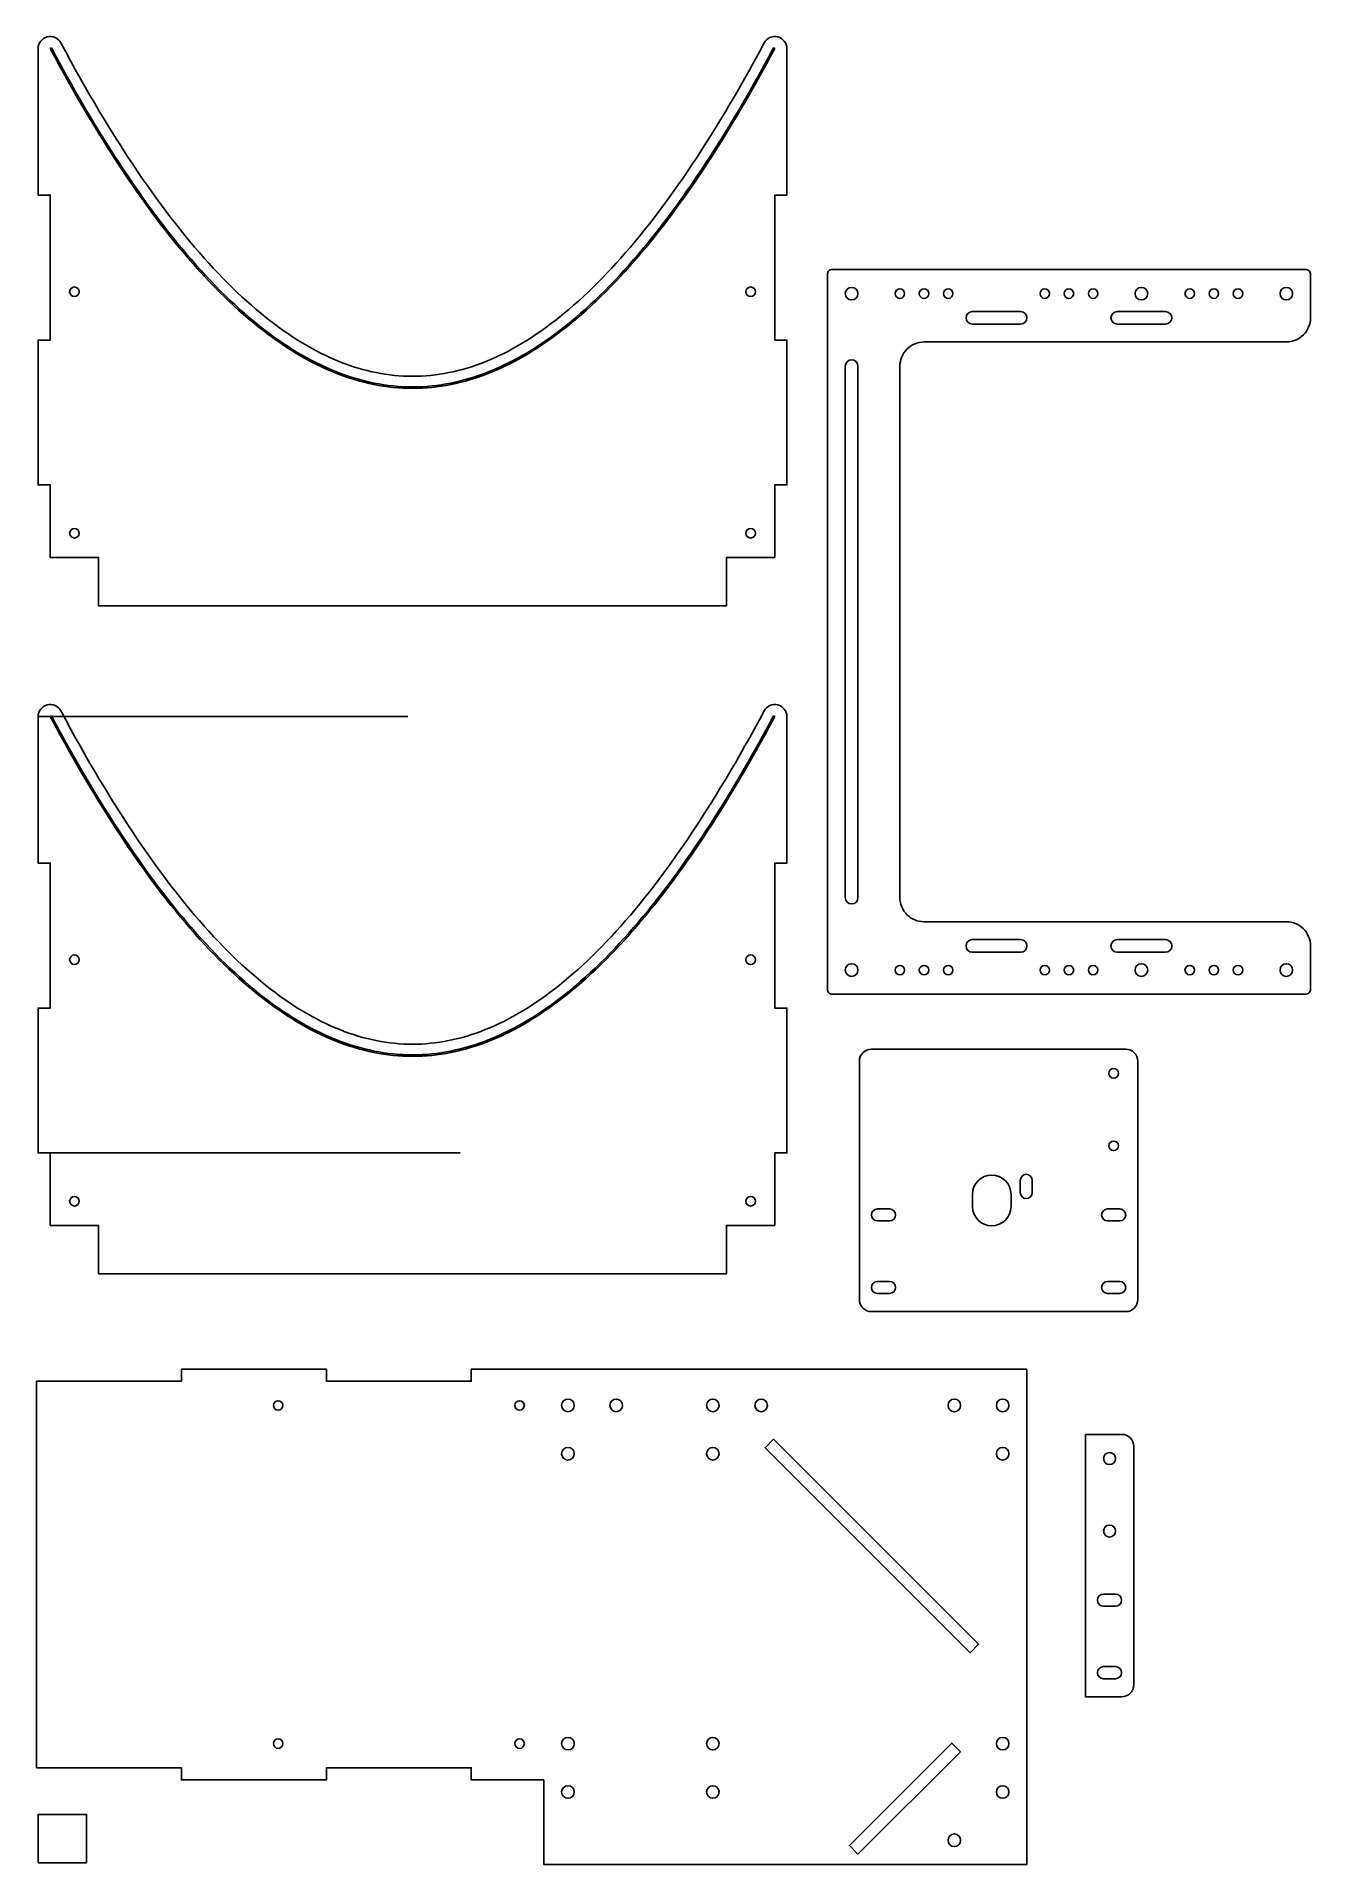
# Model space of a CAD drawing. Header units: inches. Extents: x 1.1 to 27.5, y 1.2 to 39.
import ezdxf

# ---------------------------------------------------------------- set-up
doc = ezdxf.new("R2010")
doc.units = ezdxf.units.IN
doc.header["$MEASUREMENT"] = 0

msp = doc.modelspace()

# ---------------------------------------------------------------- linework, layer by layer
for p, q in [((1.149, 24.91), (8.8, 24.91)), ((1.149, 15.879), (9.888, 15.879))]:
    msp.add_line(p, q)
for points in [[(16.179, 38.853), (16.079, 38.667), (15.98, 38.485), (15.88, 38.305), (15.781, 38.127), (15.682, 37.953), (15.583, 37.78), (15.483, 37.61), (15.384, 37.443), (15.285, 37.278), (15.186, 37.116), (15.087, 36.956), (14.988, 36.799), (14.889, 36.644), (14.79, 36.492), (14.691, 36.342), (14.592, 36.195), (14.493, 36.05), (14.394, 35.908), (14.296, 35.769), (14.197, 35.632), (14.098, 35.497), (13.999, 35.365), (13.901, 35.236), (13.802, 35.109), (13.704, 34.985), (13.605, 34.863), (13.507, 34.744), (13.409, 34.627), (13.31, 34.513), (13.212, 34.401), (13.114, 34.292), (13.016, 34.185), (12.918, 34.081), (12.82, 33.979), (12.722, 33.88), (12.624, 33.784), (12.527, 33.69), (12.429, 33.598), (12.332, 33.509), (12.234, 33.423), (12.137, 33.339), (12.04, 33.258), (11.943, 33.179), (11.846, 33.102), (11.749, 33.029), (11.652, 32.957), (11.556, 32.888), (11.459, 32.822), (11.363, 32.758), (11.266, 32.697), (11.17, 32.638), (11.074, 32.581), (10.979, 32.528), (10.883, 32.476), (10.787, 32.427), (10.692, 32.381), (10.596, 32.337), (10.501, 32.295), (10.406, 32.256), (10.311, 32.219), (10.216, 32.184), (10.122, 32.152), (10.027, 32.123), (9.933, 32.096), (9.838, 32.071), (9.744, 32.049), (9.65, 32.029), (9.556, 32.011), (9.462, 31.996), (9.368, 31.983), (9.274, 31.972), (9.18, 31.964), (9.086, 31.958), (8.993, 31.955), (8.896, 31.953), (8.805, 31.955), (8.712, 31.958), (8.618, 31.964), (8.524, 31.972), (8.43, 31.983), (8.336, 31.996), (8.242, 32.011), (8.148, 32.029), (8.054, 32.049), (7.96, 32.071), (7.865, 32.096), (7.771, 32.123), (7.676, 32.152), (7.582, 32.184), (7.487, 32.219), (7.392, 32.256), (7.297, 32.295), (7.201, 32.337), (7.106, 32.381), (7.011, 32.427), (6.915, 32.476), (6.819, 32.528), (6.724, 32.581), (6.628, 32.638), (6.531, 32.697), (6.435, 32.758), (6.339, 32.822), (6.242, 32.888), (6.146, 32.957), (6.049, 33.029), (5.952, 33.102), (5.855, 33.179), (5.758, 33.258), (5.661, 33.339), (5.564, 33.423), (5.466, 33.509), (5.369, 33.598), (5.271, 33.69), (5.173, 33.784), (5.076, 33.88), (4.978, 33.979), (4.88, 34.081), (4.782, 34.185), (4.684, 34.292), (4.586, 34.401), (4.488, 34.513), (4.389, 34.627), (4.291, 34.744), (4.193, 34.863), (4.094, 34.985), (3.996, 35.109), (3.897, 35.236), (3.799, 35.365), (3.7, 35.497), (3.601, 35.632), (3.502, 35.769), (3.404, 35.908), (3.305, 36.05), (3.206, 36.195), (3.107, 36.342), (3.008, 36.492), (2.909, 36.644), (2.81, 36.799), (2.711, 36.956), (2.612, 37.116), (2.513, 37.278), (2.414, 37.443), (2.314, 37.61), (2.215, 37.78), (2.116, 37.953), (2.017, 38.127), (1.918, 38.305), (1.818, 38.485), (1.719, 38.667), (1.619, 38.853, 0.779702), (1.149, 38.735), (1.149, 35.704), (1.399, 35.704), (1.399, 32.704), (1.149, 32.704), (1.149, 29.704), (1.399, 29.704), (1.399, 28.204), (2.399, 28.204), (2.399, 27.204), (15.399, 27.204), (15.399, 28.204), (16.399, 28.204), (16.399, 29.704), (16.649, 29.704), (16.649, 32.704), (16.399, 32.704), (16.399, 35.704), (16.649, 35.704), (16.649, 38.735, 0.779702)], [(27.488, 33.164), (27.488, 34.064, 0.414214), (27.388, 34.164), (17.588, 34.164, 0.414214), (17.488, 34.064), (17.488, 19.264, 0.414214), (17.588, 19.164), (27.388, 19.164, 0.414214), (27.488, 19.264), (27.488, 20.164, 0.414214), (26.988, 20.664), (19.488, 20.664, -0.414214), (18.988, 21.164), (18.988, 32.164, -0.414214), (19.488, 32.664), (26.988, 32.664, 0.414214)], [(21.488, 33.034), (20.488, 33.034, -1), (20.488, 33.294), (21.488, 33.294, -1)], [(23.488, 33.294), (24.488, 33.294, -1), (24.488, 33.034), (23.488, 33.034, -1)], [(17.858, 32.164, -1), (18.118, 32.164), (18.118, 21.164, -1), (17.858, 21.164)], [(16.179, 25.028), (16.079, 24.843), (15.98, 24.66), (15.88, 24.48), (15.781, 24.303), (15.682, 24.128), (15.583, 23.956), (15.483, 23.786), (15.384, 23.618), (15.285, 23.454), (15.186, 23.291), (15.087, 23.131), (14.988, 22.974), (14.889, 22.819), (14.79, 22.667), (14.691, 22.518), (14.592, 22.37), (14.493, 22.226), (14.394, 22.084), (14.296, 21.944), (14.197, 21.807), (14.098, 21.673), (13.999, 21.541), (13.901, 21.411), (13.802, 21.284), (13.704, 21.16), (13.605, 21.038), (13.507, 20.919), (13.409, 20.802), (13.31, 20.688), (13.212, 20.576), (13.114, 20.467), (13.016, 20.36), (12.918, 20.256), (12.82, 20.155), (12.722, 20.056), (12.624, 19.959), (12.527, 19.865), (12.429, 19.774), (12.332, 19.685), (12.234, 19.598), (12.137, 19.514), (12.04, 19.433), (11.943, 19.354), (11.846, 19.278), (11.749, 19.204), (11.652, 19.133), (11.556, 19.064), (11.459, 18.997), (11.363, 18.934), (11.266, 18.872), (11.17, 18.813), (11.074, 18.757), (10.979, 18.703), (10.883, 18.652), (10.787, 18.603), (10.692, 18.556), (10.596, 18.512), (10.501, 18.47), (10.406, 18.431), (10.311, 18.394), (10.216, 18.36), (10.122, 18.328), (10.027, 18.298), (9.933, 18.271), (9.838, 18.246), (9.744, 18.224), (9.65, 18.204), (9.556, 18.187), (9.462, 18.171), (9.368, 18.158), (9.274, 18.148), (9.18, 18.14), (9.086, 18.134), (8.993, 18.13), (8.896, 18.129), (8.805, 18.13), (8.712, 18.134), (8.618, 18.14), (8.524, 18.148), (8.43, 18.158), (8.336, 18.171), (8.242, 18.187), (8.148, 18.204), (8.054, 18.224), (7.96, 18.246), (7.865, 18.271), (7.771, 18.298), (7.676, 18.328), (7.582, 18.36), (7.487, 18.394), (7.392, 18.431), (7.297, 18.47), (7.201, 18.512), (7.106, 18.556), (7.011, 18.603), (6.915, 18.652), (6.819, 18.703), (6.724, 18.757), (6.628, 18.813), (6.531, 18.872), (6.435, 18.934), (6.339, 18.997), (6.242, 19.064), (6.146, 19.133), (6.049, 19.204), (5.952, 19.278), (5.855, 19.354), (5.758, 19.433), (5.661, 19.514), (5.564, 19.598), (5.466, 19.685), (5.369, 19.774), (5.271, 19.865), (5.173, 19.959), (5.076, 20.056), (4.978, 20.155), (4.88, 20.256), (4.782, 20.36), (4.684, 20.467), (4.586, 20.576), (4.488, 20.688), (4.389, 20.802), (4.291, 20.919), (4.193, 21.038), (4.094, 21.16), (3.996, 21.284), (3.897, 21.411), (3.799, 21.541), (3.7, 21.673), (3.601, 21.807), (3.502, 21.944), (3.404, 22.084), (3.305, 22.226), (3.206, 22.37), (3.107, 22.518), (3.008, 22.667), (2.909, 22.819), (2.81, 22.974), (2.711, 23.131), (2.612, 23.291), (2.513, 23.454), (2.414, 23.618), (2.314, 23.786), (2.215, 23.956), (2.116, 24.128), (2.017, 24.303), (1.918, 24.48), (1.818, 24.66), (1.719, 24.843), (1.619, 25.028, 0.779702), (1.149, 24.91), (1.149, 21.879), (1.399, 21.879), (1.399, 18.879), (1.149, 18.879), (1.149, 15.879), (1.399, 15.879), (1.399, 14.379), (2.399, 14.379), (2.399, 13.379), (15.399, 13.379), (15.399, 14.379), (16.399, 14.379), (16.399, 15.879), (16.649, 15.879), (16.649, 18.879), (16.399, 18.879), (16.399, 21.879), (16.649, 21.879), (16.649, 24.91, 0.779702)], [(20.488, 20.294), (21.488, 20.294, -1), (21.488, 20.034), (20.488, 20.034, -1)], [(24.488, 20.034), (23.488, 20.034, -1), (23.488, 20.294), (24.488, 20.294, -1)], [(23.664, 18.027), (18.4, 18.027, 0.414214), (18.15, 17.777), (18.15, 12.846, 0.414214), (18.4, 12.596), (23.664, 12.596, 0.414214), (23.914, 12.846), (23.914, 17.777, 0.414214)], [(21.289, 14.772, -1), (20.489, 14.772), (20.489, 15.022, -1), (21.289, 15.022)], [(21.48, 15.312, -1), (21.73, 15.312), (21.73, 15.062, -1), (21.48, 15.062)], [(18.775, 14.721, -1), (18.775, 14.471), (18.525, 14.471, -1), (18.525, 14.721)], [(23.539, 14.721, -1), (23.539, 14.471), (23.289, 14.471, -1), (23.289, 14.721)], [(18.775, 13.221, -1), (18.775, 12.971), (18.525, 12.971, -1), (18.525, 13.221)], [(23.539, 13.221, -1), (23.539, 12.971), (23.289, 12.971, -1), (23.289, 13.221)], [(22.829, 10.054), (22.829, 4.623), (23.579, 4.623, 0.414214), (23.829, 4.873), (23.829, 9.804, 0.414214), (23.579, 10.054)], [(23.454, 6.748, -1), (23.454, 6.498), (23.204, 6.498, -1), (23.204, 6.748)], [(23.454, 5.248, -1), (23.454, 4.998), (23.204, 4.998, -1), (23.204, 5.248)]]:
    msp.add_lwpolyline(points, format="xyb", close=True)
for points in [[(1.425, 38.749), (1.525, 38.563), (1.625, 38.379), (1.725, 38.198), (1.825, 38.019), (1.925, 37.843), (2.025, 37.67), (2.125, 37.499), (2.225, 37.33), (2.325, 37.164), (2.425, 37), (2.524, 36.839), (2.624, 36.681), (2.724, 36.525), (2.824, 36.371), (2.924, 36.22), (3.024, 36.072), (3.124, 35.926), (3.224, 35.782), (3.323, 35.641), (3.423, 35.502), (3.523, 35.366), (3.623, 35.233), (3.723, 35.102), (3.823, 34.973), (3.922, 34.847), (4.022, 34.724), (4.122, 34.603), (4.222, 34.484), (4.322, 34.368), (4.421, 34.255), (4.521, 34.144), (4.621, 34.035), (4.721, 33.929), (4.82, 33.826), (4.92, 33.725), (5.02, 33.626), (5.12, 33.53), (5.219, 33.437), (5.319, 33.346), (5.419, 33.257), (5.518, 33.171), (5.618, 33.088), (5.718, 33.007), (5.817, 32.928), (5.917, 32.853), (6.017, 32.779), (6.116, 32.708), (6.216, 32.64), (6.315, 32.574), (6.415, 32.51), (6.514, 32.449), (6.614, 32.391), (6.713, 32.335), (6.813, 32.281), (6.912, 32.23), (7.012, 32.182), (7.111, 32.136), (7.211, 32.092), (7.31, 32.051), (7.41, 32.013), (7.509, 31.977), (7.608, 31.943), (7.708, 31.912), (7.807, 31.884), (7.906, 31.858), (8.006, 31.834), (8.105, 31.813), (8.204, 31.794), (8.303, 31.778), (8.403, 31.764), (8.502, 31.753), (8.601, 31.745), (8.7, 31.738), (8.8, 31.735), (8.899, 31.734), (8.998, 31.735), (9.097, 31.738), (9.197, 31.745), (9.296, 31.753), (9.395, 31.764), (9.495, 31.778), (9.594, 31.794), (9.693, 31.813), (9.792, 31.834), (9.892, 31.858), (9.991, 31.884), (10.09, 31.912), (10.19, 31.943), (10.289, 31.977), (10.388, 32.013), (10.488, 32.051), (10.587, 32.092), (10.687, 32.136), (10.786, 32.182), (10.886, 32.23), (10.985, 32.281), (11.085, 32.335), (11.184, 32.391), (11.284, 32.449), (11.383, 32.51), (11.483, 32.574), (11.582, 32.64), (11.682, 32.708), (11.781, 32.779), (11.881, 32.853), (11.981, 32.928), (12.08, 33.007), (12.18, 33.088), (12.28, 33.171), (12.379, 33.257), (12.479, 33.346), (12.579, 33.437), (12.678, 33.53), (12.778, 33.626), (12.878, 33.725), (12.978, 33.826), (13.077, 33.929), (13.177, 34.035), (13.277, 34.144), (13.377, 34.255), (13.476, 34.368), (13.576, 34.484), (13.676, 34.603), (13.776, 34.724), (13.876, 34.847), (13.975, 34.973), (14.075, 35.102), (14.175, 35.233), (14.275, 35.366), (14.375, 35.502), (14.475, 35.641), (14.574, 35.782), (14.674, 35.926), (14.774, 36.072), (14.874, 36.22), (14.974, 36.371), (15.074, 36.525), (15.174, 36.681), (15.274, 36.839), (15.373, 37), (15.473, 37.164), (15.573, 37.33), (15.673, 37.499), (15.773, 37.67), (15.873, 37.843), (15.973, 38.019), (16.073, 38.198), (16.173, 38.379), (16.273, 38.563), (16.373, 38.749), (16.399, 38.735), (16.299, 38.549), (16.199, 38.365), (16.099, 38.184), (15.999, 38.005), (15.899, 37.829), (15.799, 37.655), (15.699, 37.484), (15.599, 37.315), (15.499, 37.149), (15.399, 36.985), (15.299, 36.824), (15.199, 36.665), (15.099, 36.509), (14.999, 36.355), (14.899, 36.204), (14.799, 36.055), (14.699, 35.909), (14.599, 35.765), (14.499, 35.624), (14.399, 35.485), (14.299, 35.349), (14.199, 35.215), (14.099, 35.084), (13.999, 34.955), (13.899, 34.829), (13.799, 34.705), (13.699, 34.584), (13.599, 34.465), (13.499, 34.349), (13.399, 34.235), (13.299, 34.124), (13.199, 34.015), (13.099, 33.909), (12.999, 33.805), (12.899, 33.704), (12.799, 33.605), (12.699, 33.509), (12.599, 33.415), (12.499, 33.324), (12.399, 33.235), (12.299, 33.149), (12.199, 33.065), (12.099, 32.984), (11.999, 32.905), (11.899, 32.829), (11.799, 32.755), (11.699, 32.684), (11.599, 32.615), (11.499, 32.549), (11.399, 32.485), (11.299, 32.424), (11.199, 32.365), (11.099, 32.309), (10.999, 32.255), (10.899, 32.204), (10.799, 32.155), (10.699, 32.109), (10.599, 32.065), (10.499, 32.024), (10.399, 31.985), (10.299, 31.949), (10.199, 31.915), (10.099, 31.884), (9.999, 31.855), (9.899, 31.829), (9.799, 31.805), (9.699, 31.784), (9.599, 31.765), (9.499, 31.749), (9.399, 31.735), (9.299, 31.724), (9.199, 31.715), (9.099, 31.709), (8.999, 31.705), (8.899, 31.704), (8.799, 31.705), (8.699, 31.709), (8.599, 31.715), (8.499, 31.724), (8.399, 31.735), (8.299, 31.749), (8.199, 31.765), (8.099, 31.784), (7.999, 31.805), (7.899, 31.829), (7.799, 31.855), (7.699, 31.884), (7.599, 31.915), (7.499, 31.949), (7.399, 31.985), (7.299, 32.024), (7.199, 32.065), (7.099, 32.109), (6.999, 32.155), (6.899, 32.204), (6.799, 32.255), (6.699, 32.309), (6.599, 32.365), (6.499, 32.424), (6.399, 32.485), (6.299, 32.549), (6.199, 32.615), (6.099, 32.684), (5.999, 32.755), (5.899, 32.829), (5.799, 32.905), (5.699, 32.984), (5.599, 33.065), (5.499, 33.149), (5.399, 33.235), (5.299, 33.324), (5.199, 33.415), (5.099, 33.509), (4.999, 33.605), (4.899, 33.704), (4.799, 33.805), (4.699, 33.909), (4.599, 34.015), (4.499, 34.124), (4.399, 34.235), (4.299, 34.349), (4.199, 34.465), (4.099, 34.584), (3.999, 34.705), (3.899, 34.829), (3.799, 34.955), (3.699, 35.084), (3.599, 35.215), (3.499, 35.349), (3.399, 35.485), (3.299, 35.624), (3.199, 35.765), (3.099, 35.909), (2.999, 36.055), (2.899, 36.204), (2.799, 36.355), (2.699, 36.509), (2.599, 36.665), (2.499, 36.824), (2.399, 36.985), (2.299, 37.149), (2.199, 37.315), (2.099, 37.484), (1.999, 37.655), (1.899, 37.829), (1.799, 38.005), (1.699, 38.184), (1.599, 38.365), (1.499, 38.549), (1.399, 38.735)], [(1.425, 24.924), (1.525, 24.738), (1.625, 24.555), (1.725, 24.374), (1.825, 24.195), (1.925, 24.019), (2.025, 23.845), (2.125, 23.674), (2.225, 23.506), (2.325, 23.339), (2.425, 23.176), (2.524, 23.015), (2.624, 22.856), (2.724, 22.7), (2.824, 22.547), (2.924, 22.396), (3.024, 22.247), (3.124, 22.101), (3.224, 21.957), (3.323, 21.816), (3.423, 21.678), (3.523, 21.542), (3.623, 21.408), (3.723, 21.277), (3.823, 21.149), (3.922, 21.023), (4.022, 20.899), (4.122, 20.778), (4.222, 20.66), (4.322, 20.544), (4.421, 20.43), (4.521, 20.319), (4.621, 20.211), (4.721, 20.105), (4.82, 20.001), (4.92, 19.9), (5.02, 19.802), (5.12, 19.706), (5.219, 19.612), (5.319, 19.521), (5.419, 19.433), (5.518, 19.347), (5.618, 19.263), (5.718, 19.182), (5.817, 19.104), (5.917, 19.028), (6.017, 18.954), (6.116, 18.884), (6.216, 18.815), (6.315, 18.749), (6.415, 18.686), (6.514, 18.625), (6.614, 18.566), (6.713, 18.51), (6.813, 18.457), (6.912, 18.406), (7.012, 18.357), (7.111, 18.311), (7.211, 18.268), (7.31, 18.227), (7.41, 18.188), (7.509, 18.152), (7.608, 18.119), (7.708, 18.088), (7.807, 18.059), (7.906, 18.033), (8.006, 18.01), (8.105, 17.988), (8.204, 17.97), (8.303, 17.954), (8.403, 17.94), (8.502, 17.929), (8.601, 17.92), (8.7, 17.914), (8.8, 17.91), (8.899, 17.909), (8.998, 17.91), (9.097, 17.914), (9.197, 17.92), (9.296, 17.929), (9.395, 17.94), (9.495, 17.954), (9.594, 17.97), (9.693, 17.988), (9.792, 18.01), (9.892, 18.033), (9.991, 18.059), (10.09, 18.088), (10.19, 18.119), (10.289, 18.152), (10.388, 18.188), (10.488, 18.227), (10.587, 18.268), (10.687, 18.311), (10.786, 18.357), (10.886, 18.406), (10.985, 18.457), (11.085, 18.51), (11.184, 18.566), (11.284, 18.625), (11.383, 18.686), (11.483, 18.749), (11.582, 18.815), (11.682, 18.884), (11.781, 18.954), (11.881, 19.028), (11.981, 19.104), (12.08, 19.182), (12.18, 19.263), (12.28, 19.347), (12.379, 19.433), (12.479, 19.521), (12.579, 19.612), (12.678, 19.706), (12.778, 19.802), (12.878, 19.9), (12.978, 20.001), (13.077, 20.105), (13.177, 20.211), (13.277, 20.319), (13.377, 20.43), (13.476, 20.544), (13.576, 20.66), (13.676, 20.778), (13.776, 20.899), (13.876, 21.023), (13.975, 21.149), (14.075, 21.277), (14.175, 21.408), (14.275, 21.542), (14.375, 21.678), (14.475, 21.816), (14.574, 21.957), (14.674, 22.101), (14.774, 22.247), (14.874, 22.396), (14.974, 22.547), (15.074, 22.7), (15.174, 22.856), (15.274, 23.015), (15.373, 23.176), (15.473, 23.339), (15.573, 23.506), (15.673, 23.674), (15.773, 23.845), (15.873, 24.019), (15.973, 24.195), (16.073, 24.374), (16.173, 24.555), (16.273, 24.738), (16.373, 24.924), (16.399, 24.91), (16.299, 24.724), (16.199, 24.54), (16.099, 24.359), (15.999, 24.18), (15.899, 24.004), (15.799, 23.83), (15.699, 23.659), (15.599, 23.49), (15.499, 23.324), (15.399, 23.16), (15.299, 22.999), (15.199, 22.84), (15.099, 22.684), (14.999, 22.53), (14.899, 22.379), (14.799, 22.23), (14.699, 22.084), (14.599, 21.94), (14.499, 21.799), (14.399, 21.66), (14.299, 21.524), (14.199, 21.39), (14.099, 21.259), (13.999, 21.13), (13.899, 21.004), (13.799, 20.88), (13.699, 20.759), (13.599, 20.64), (13.499, 20.524), (13.399, 20.41), (13.299, 20.299), (13.199, 20.19), (13.099, 20.084), (12.999, 19.98), (12.899, 19.879), (12.799, 19.78), (12.699, 19.684), (12.599, 19.59), (12.499, 19.499), (12.399, 19.41), (12.299, 19.324), (12.199, 19.24), (12.099, 19.159), (11.999, 19.08), (11.899, 19.004), (11.799, 18.93), (11.699, 18.859), (11.599, 18.79), (11.499, 18.724), (11.399, 18.66), (11.299, 18.599), (11.199, 18.54), (11.099, 18.484), (10.999, 18.43), (10.899, 18.379), (10.799, 18.33), (10.699, 18.284), (10.599, 18.24), (10.499, 18.199), (10.399, 18.16), (10.299, 18.124), (10.199, 18.09), (10.099, 18.059), (9.999, 18.03), (9.899, 18.004), (9.799, 17.98), (9.699, 17.959), (9.599, 17.94), (9.499, 17.924), (9.399, 17.91), (9.299, 17.899), (9.199, 17.89), (9.099, 17.884), (8.999, 17.88), (8.899, 17.879), (8.799, 17.88), (8.699, 17.884), (8.599, 17.89), (8.499, 17.899), (8.399, 17.91), (8.299, 17.924), (8.199, 17.94), (8.099, 17.959), (7.999, 17.98), (7.899, 18.004), (7.799, 18.03), (7.699, 18.059), (7.599, 18.09), (7.499, 18.124), (7.399, 18.16), (7.299, 18.199), (7.199, 18.24), (7.099, 18.284), (6.999, 18.33), (6.899, 18.379), (6.799, 18.43), (6.699, 18.484), (6.599, 18.54), (6.499, 18.599), (6.399, 18.66), (6.299, 18.724), (6.199, 18.79), (6.099, 18.859), (5.999, 18.93), (5.899, 19.004), (5.799, 19.08), (5.699, 19.159), (5.599, 19.24), (5.499, 19.324), (5.399, 19.41), (5.299, 19.499), (5.199, 19.59), (5.099, 19.684), (4.999, 19.78), (4.899, 19.879), (4.799, 19.98), (4.699, 20.084), (4.599, 20.19), (4.499, 20.299), (4.399, 20.41), (4.299, 20.524), (4.199, 20.64), (4.099, 20.759), (3.999, 20.88), (3.899, 21.004), (3.799, 21.13), (3.699, 21.259), (3.599, 21.39), (3.499, 21.524), (3.399, 21.66), (3.299, 21.799), (3.199, 21.94), (3.099, 22.084), (2.999, 22.23), (2.899, 22.379), (2.799, 22.53), (2.699, 22.684), (2.599, 22.84), (2.499, 22.999), (2.399, 23.16), (2.299, 23.324), (2.199, 23.49), (2.099, 23.659), (1.999, 23.83), (1.899, 24.004), (1.799, 24.18), (1.699, 24.359), (1.599, 24.54), (1.499, 24.724), (1.399, 24.91)], [(4.116, 11.404), (4.116, 11.154), (1.116, 11.154), (1.116, 3.154), (4.116, 3.154), (4.116, 2.904), (7.116, 2.904), (7.116, 3.154), (10.116, 3.154), (10.116, 2.904), (11.616, 2.904), (11.616, 1.154), (21.616, 1.154), (21.616, 11.404), (10.116, 11.404), (10.116, 11.154), (7.116, 11.154), (7.116, 11.404)], [(16.374, 9.956), (20.616, 5.712), (20.44, 5.536), (16.198, 9.779)], [(18.118, 1.366), (17.942, 1.543), (20.063, 3.664), (20.24, 3.487)], [(1.148, 1.19), (2.148, 1.19), (2.148, 2.19), (1.148, 2.19)]]:
    msp.add_lwpolyline(points, close=True)
for centre, radius in [((1.899, 33.704), 0.098), ((15.899, 33.704), 0.098), ((17.988, 33.664), 0.13), ((18.988, 33.664), 0.098), ((19.488, 33.664), 0.098), ((19.988, 33.664), 0.098), ((21.988, 33.664), 0.098), ((22.488, 33.664), 0.098), ((22.988, 33.664), 0.098), ((23.988, 33.664), 0.13), ((24.988, 33.664), 0.098), ((25.488, 33.664), 0.098), ((25.988, 33.664), 0.098), ((26.988, 33.664), 0.13), ((1.899, 28.704), 0.098), ((15.899, 28.704), 0.098), ((1.899, 19.879), 0.098), ((15.899, 19.879), 0.098), ((17.988, 19.664), 0.13), ((18.988, 19.664), 0.098), ((19.488, 19.664), 0.098), ((19.988, 19.664), 0.098), ((21.988, 19.664), 0.098), ((22.488, 19.664), 0.098), ((22.988, 19.664), 0.098), ((23.988, 19.664), 0.13), ((24.988, 19.664), 0.098), ((25.488, 19.664), 0.098), ((25.988, 19.664), 0.098), ((26.988, 19.664), 0.13), ((23.414, 17.527), 0.098), ((23.414, 16.027), 0.098), ((1.899, 14.879), 0.098), ((15.899, 14.879), 0.098), ((6.116, 10.654), 0.098), ((11.116, 10.654), 0.098), ((12.116, 10.654), 0.13), ((13.116, 10.654), 0.13), ((15.116, 10.654), 0.13), ((16.116, 10.654), 0.13), ((20.116, 10.654), 0.13), ((21.116, 10.654), 0.13), ((12.116, 9.654), 0.13), ((15.116, 9.654), 0.13), ((21.116, 9.654), 0.13), ((23.329, 9.554), 0.125), ((23.329, 8.054), 0.125), ((12.116, 3.654), 0.13), ((15.116, 3.654), 0.13), ((21.116, 3.654), 0.13), ((6.116, 3.654), 0.098), ((11.116, 3.654), 0.098), ((12.116, 2.654), 0.13), ((15.116, 2.654), 0.13), ((21.116, 2.654), 0.13), ((20.116, 1.654), 0.13)]:
    msp.add_circle(centre, radius)

doc.saveas('drawing.dxf')
